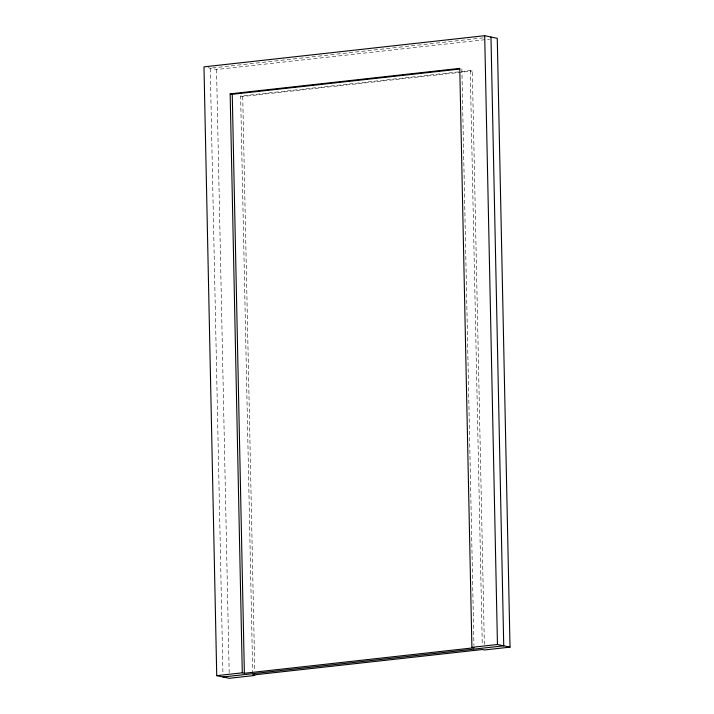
<?xml version="1.0" encoding="UTF-8"?>
<svg xmlns="http://www.w3.org/2000/svg" width="714" height="714" viewBox="0 0 714 714"><rect width="100%" height="100%" fill="white"/><g stroke="black" fill="none" stroke-linecap="round" stroke-linejoin="round"><path stroke-width="0.54" stroke-dasharray="3.57 2.68" d="M483.244 37.878L210.264 68.178L222.946 673.632M208.167 67.741L216.547 69.499L489.527 39.199M252.729 673.909L240.627 96.06L470.249 70.579L472.338 71.016L484.351 644.403M240.627 96.06L242.724 96.506L472.338 71.016M470.249 70.579L482.253 643.966M461.869 68.812L473.953 645.545M242.724 96.506L254.737 669.893M216.547 69.499L229.185 672.722"/><path stroke-width="1.07" d="M484.699 35.7L203.981 66.866L216.735 675.658L229.301 678.3L254.853 675.462L252.756 675.025L482.369 649.535L484.467 649.972L510.019 647.134L497.265 38.342L484.699 35.7L497.453 644.501L510.019 647.134M242.287 672.829L230.158 93.864L459.771 68.374L471.9 647.339L473.998 647.776L244.375 673.266L242.287 672.829L216.735 675.658M230.158 93.864L232.255 94.302L459.664 69.062M471.9 647.339L497.453 644.501M223.018 676.979L503.736 645.822L490.982 37.021M232.255 94.302L244.375 673.266"/></g></svg>
